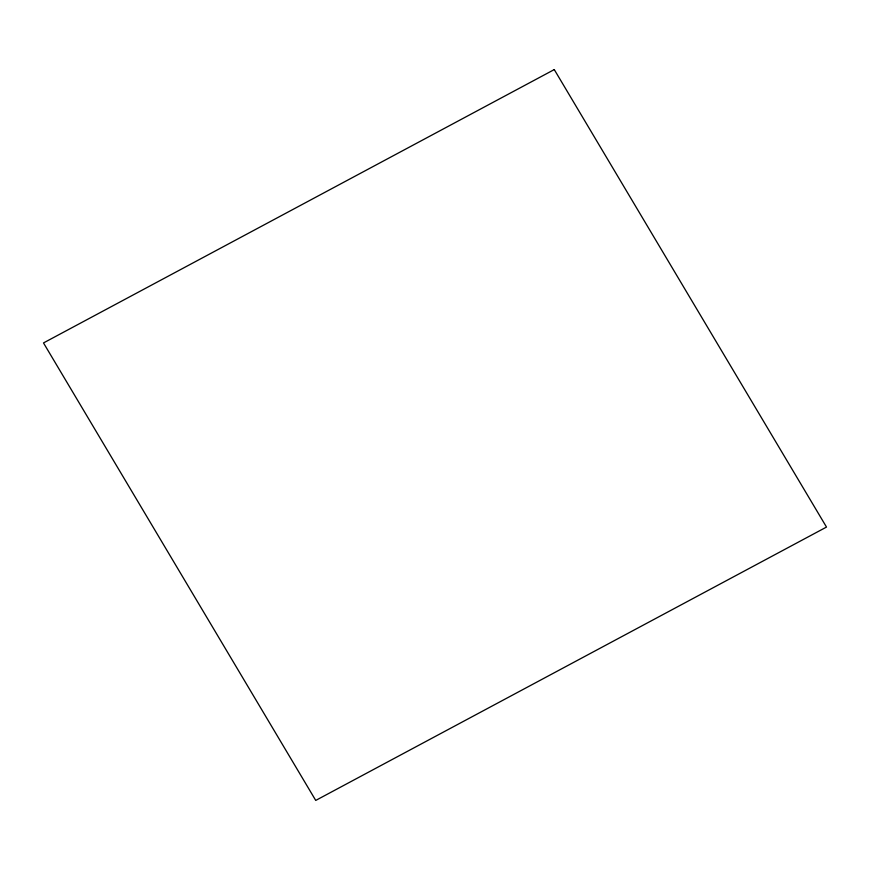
<?xml version="1.0" encoding="UTF-8"?>
<svg xmlns="http://www.w3.org/2000/svg" width="870" height="870" viewBox="0 0 870 870"><rect width="100%" height="100%" fill="white"/><g stroke="black" fill="none" stroke-linecap="round" stroke-linejoin="round"><path stroke-width="1.3" d="M554.266 69.578L43.5 342.932L315.734 800.422L826.5 527.068L554.266 69.578"/></g></svg>
